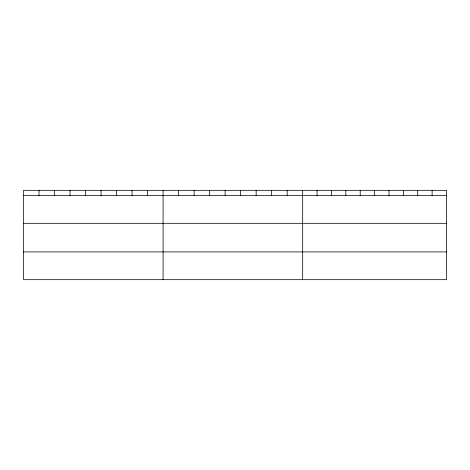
<?xml version="1.0" encoding="UTF-8"?>
<svg xmlns="http://www.w3.org/2000/svg" width="470" height="470" viewBox="0 0 470 470"><rect width="100%" height="100%" fill="white"/><g stroke="black" fill="none" stroke-linecap="round" stroke-linejoin="round"><path stroke-width="0.7" d="M446.5 195.538L446.5 279.679L23.5 279.679L23.5 190.321L446.5 190.321L446.5 195.538L23.5 195.538M23.5 223.309L446.5 223.309M23.5 251.914L446.5 251.914M432.118 190.321L432.118 195.538M417.736 190.321L417.736 195.538M403.354 190.321L403.354 195.538M388.972 190.321L388.972 195.538M374.59 190.321L374.59 195.538M360.208 190.321L360.208 195.538M345.826 190.321L345.826 195.538M331.444 190.321L331.444 195.538M317.062 190.321L317.062 195.538M302.68 190.321L302.68 279.679M287.17 190.321L287.17 195.538M271.66 190.321L271.66 195.538M256.15 190.321L256.15 195.538M240.64 190.321L240.64 195.538M225.13 190.321L225.13 195.538M209.62 190.321L209.62 195.538M194.11 190.321L194.11 195.538M178.6 190.321L178.6 195.538M163.09 190.321L163.09 279.679M147.58 190.321L147.58 195.538M132.07 190.321L132.07 195.538M116.56 190.321L116.56 195.538M101.05 190.321L101.05 195.538M85.54 190.321L85.54 195.538M70.03 190.321L70.03 195.538M54.52 190.321L54.52 195.538M39.01 190.321L39.01 195.538"/></g></svg>
